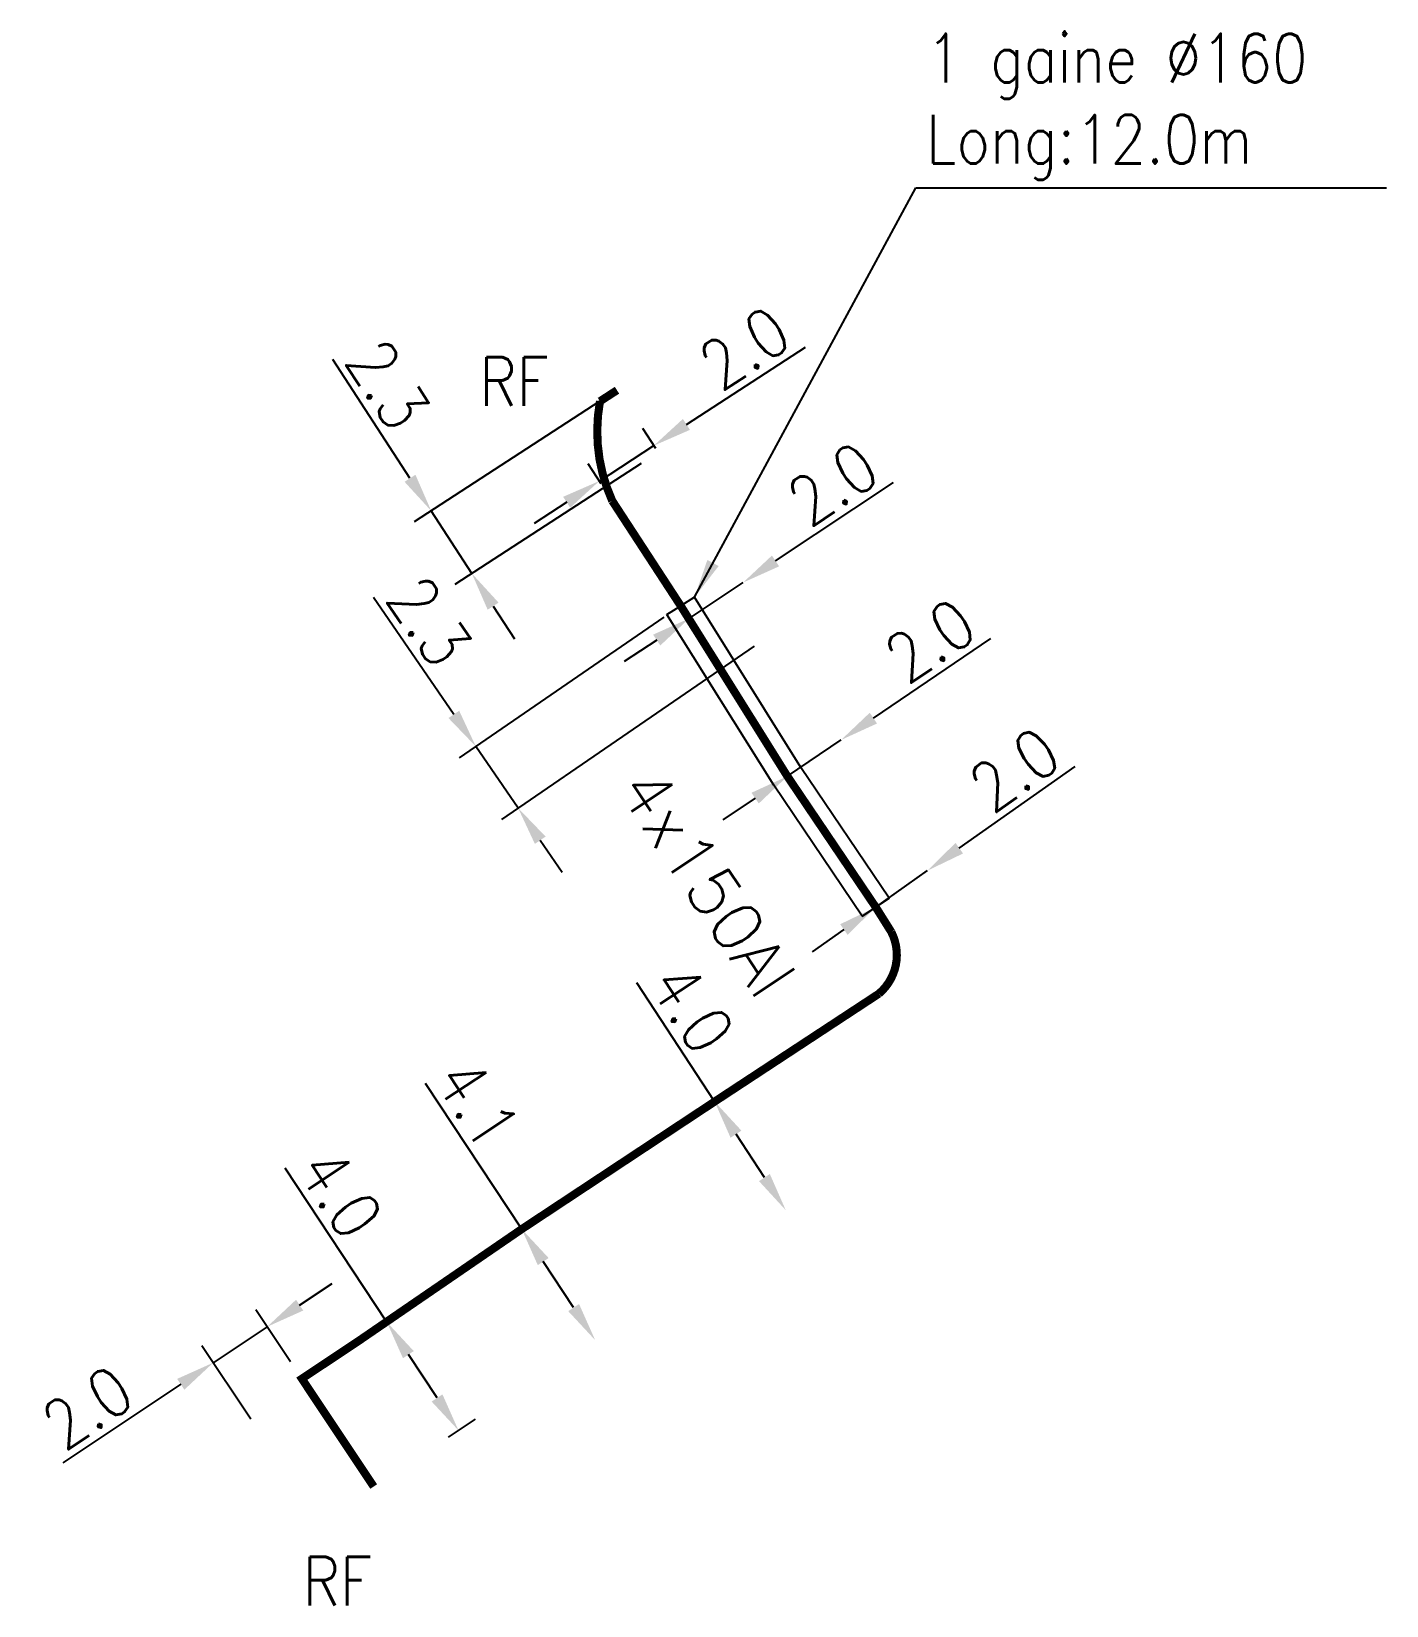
# Model space of a CAD drawing. Header units: millimetres. Extents: x 80000 to 81010, y 144000 to 145002.
# Drawn here: x 80490.93 to 80532.68, y 144057.05 to 144105.55 of the extents above; entities that cross this region are included whole.
import ezdxf
from ezdxf.enums import TextEntityAlignment as Align

# ---------------------------------------------------------------- set-up
doc = ezdxf.new("R2010")
doc.units = ezdxf.units.MM
doc.header["$PDMODE"] = 34
doc.linetypes.add('B_ST_AL', pattern=[2000, 1000, 1000])
doc.layers.get('Defpoints').update_dxf_attribs({"linetype": 'CONTINUOUS'})
doc.layers.add('B_100', color=3, linetype='CONTINUOUS')
doc.layers.add('B_400', color=7, linetype='CONTINUOUS')
doc.styles.get("Standard").update_dxf_attribs({"font": 'romans.shx', "width": 0.85})
doc.dimstyles.get("Standard").update_dxf_attribs({"dimtxt": 1.5, "dimasz": 1.2, "dimexe": 0.625, "dimexo": 0.625, "dimgap": 0.25, "dimtad": 1, "dimdec": 1, "dimzin": 0, "dimdsep": 46, "dimtxsty": 'Standard', "dimcen": -0.5, "dimadec": 0, "dimazin": 0, "dimtfac": 1, "dimtdec": 1, "dimtmove": 0, "dimatfit": 3, "dimfxl": 0, "dimtolj": 1, "dimtzin": 0, "dimarcsym": 0})

# ---------------------------------------------------------------- blocks, each defined once
blk = doc.blocks.new('*D1358')
at = {"layer": 'B_100', "color": 0, "linetype": 'Continuous', "lineweight": -2, "transparency": 16777216}
for p, q in [((80511.108, 144093.444), (80514.774, 144095.826)), ((80510.161, 144092.7), (80509.762, 144093.314)), ((80508.425, 144091.701), (80510.102, 144092.79)), ((80508.484, 144091.61), (80508.085, 144092.225)), ((80507.419, 144091.047), (80506.413, 144090.393))]:
    blk.add_line(p, q, dxfattribs=at)
at = {"layer": 'B_100', "color": 0, "linetype": 'Continuous', "transparency": 16777216}
for points in [[(80510.999, 144093.612), (80511.217, 144093.277), (80510.102, 144092.79)], [(80507.31, 144091.214), (80507.528, 144090.879), (80508.425, 144091.701)]]:
    blk.add_solid(points, dxfattribs=at)
at = {"layer": 'Defpoints', "color": 0, "linetype": 'Continuous', "transparency": 16777216}
for p in [(80510.102, 144092.79), (80510.502, 144092.176), (80508.825, 144091.086)]:
    blk.add_point(p, dxfattribs=at)
at = {"layer": 'B_100', "color": 0, "linetype": 'Continuous', "transparency": 16777216, "insert": (80512.899, 144095.801), "char_height": 1.5, "attachment_point": 5, "rotation": 33.0177}
blk.add_mtext('\\A1;2.0', dxfattribs=at)
blk = doc.blocks.new('*D1359')
at = {"layer": 'B_100', "color": 0, "linetype": 'Continuous', "lineweight": -2, "transparency": 16777216}
for p, q in [((80502.591, 144091.785), (80500.209, 144095.45)), ((80508.445, 144094.158), (80502.721, 144090.438)), ((80509.714, 144092.24), (80503.974, 144088.51)), ((80504.498, 144088.85), (80503.245, 144090.779)), ((80505.152, 144087.844), (80505.806, 144086.838))]:
    blk.add_line(p, q, dxfattribs=at)
at = {"layer": 'B_100', "color": 0, "linetype": 'Continuous', "transparency": 16777216}
for points in [[(80502.759, 144091.894), (80502.424, 144091.676), (80503.245, 144090.779)], [(80505.32, 144087.953), (80504.984, 144087.735), (80504.498, 144088.85)]]:
    blk.add_solid(points, dxfattribs=at)
at = {"layer": 'Defpoints', "color": 0, "linetype": 'Continuous', "transparency": 16777216}
for p in [(80508.969, 144094.498), (80510.239, 144092.58), (80504.498, 144088.85)]:
    blk.add_point(p, dxfattribs=at)
at = {"layer": 'B_100', "color": 0, "linetype": 'Continuous', "transparency": 16777216, "insert": (80501.912, 144094.666), "char_height": 1.5, "attachment_point": 5, "rotation": 303.0177}
blk.add_mtext('\\A1;2.3', dxfattribs=at)
blk = doc.blocks.new('*D1360')
at = {"layer": 'B_100', "color": 0, "linetype": 'Continuous', "lineweight": -2, "transparency": 16777216}
for p, q in [((80499.191, 144066.304), (80500.19, 144066.969)), ((80498.913, 144064.558), (80497.846, 144066.159)), ((80498.193, 144065.639), (80496.528, 144064.53)), ((80497.687, 144062.79), (80496.181, 144065.05)), ((80495.529, 144063.865), (80491.891, 144061.442))]:
    blk.add_line(p, q, dxfattribs=at)
at = {"layer": 'B_100', "color": 0, "linetype": 'Continuous', "transparency": 16777216}
for points in [[(80499.08, 144066.47), (80499.302, 144066.138), (80498.193, 144065.639)], [(80495.418, 144064.032), (80495.64, 144063.699), (80496.528, 144064.53)]]:
    blk.add_solid(points, dxfattribs=at)
at = {"layer": 'Defpoints', "color": 0, "linetype": 'Continuous', "transparency": 16777216}
for p in [(80496.528, 144064.53), (80499.259, 144064.037), (80498.033, 144062.27)]:
    blk.add_point(p, dxfattribs=at)
at = {"layer": 'B_100', "color": 0, "linetype": 'Continuous', "transparency": 16777216, "insert": (80492.656, 144063.153), "char_height": 1.5, "attachment_point": 5, "rotation": 33.6625}
blk.add_mtext('\\A1;2.0', dxfattribs=at)
blk = doc.blocks.new('*D1361')
at = {"layer": 'B_100', "color": 0, "linetype": 'Continuous', "lineweight": -2, "transparency": 16777216}
for p, q in [((80501.88, 144065.779), (80498.743, 144070.52)), ((80501.567, 144065.572), (80502.401, 144066.124)), ((80503.424, 144063.444), (80502.542, 144064.778)), ((80503.774, 144062.236), (80504.608, 144062.788))]:
    blk.add_line(p, q, dxfattribs=at)
at = {"layer": 'B_100', "color": 0, "linetype": 'Continuous', "transparency": 16777216}
for points in [[(80502.708, 144064.888), (80502.375, 144064.668), (80501.88, 144065.779)], [(80503.591, 144063.554), (80503.258, 144063.333), (80504.086, 144062.443)]]:
    blk.add_solid(points, dxfattribs=at)
at = {"layer": 'Defpoints', "color": 0, "linetype": 'Continuous', "transparency": 16777216}
for p in [(80501.046, 144065.227), (80504.086, 144062.443), (80503.252, 144061.891)]:
    blk.add_point(p, dxfattribs=at)
at = {"layer": 'B_100', "color": 0, "linetype": 'Continuous', "transparency": 16777216, "insert": (80500.452, 144069.749), "char_height": 1.5, "attachment_point": 5, "rotation": 303.4854}
blk.add_mtext('\\A1;4.0', dxfattribs=at)
blk = doc.blocks.new('*D1362')
at = {"layer": 'B_100', "color": 0, "linetype": 'Continuous', "lineweight": -2, "transparency": 16777216}
for p, q in [((80506.034, 144068.647), (80503.067, 144073.133)), ((80507.634, 144066.228), (80506.696, 144067.646))]:
    blk.add_line(p, q, dxfattribs=at)
at = {"layer": 'B_100', "color": 0, "linetype": 'Continuous', "transparency": 16777216}
for points in [[(80506.863, 144067.756), (80506.529, 144067.536), (80506.034, 144068.647)], [(80507.801, 144066.339), (80507.467, 144066.118), (80508.296, 144065.227)]]:
    blk.add_solid(points, dxfattribs=at)
at = {"layer": 'Defpoints', "color": 0, "linetype": 'Continuous', "transparency": 16777216}
for p in [(80506.034, 144068.647), (80508.296, 144065.227), (80508.296, 144065.227)]:
    blk.add_point(p, dxfattribs=at)
at = {"layer": 'B_100', "color": 0, "linetype": 'Continuous', "transparency": 16777216, "insert": (80504.675, 144072.514), "char_height": 1.5, "attachment_point": 5, "rotation": 303.4854}
blk.add_mtext('\\A1;4.1', dxfattribs=at)
blk = doc.blocks.new('*D1363')
at = {"layer": 'B_100', "color": 0, "linetype": 'Continuous', "lineweight": -2, "transparency": 16777216}
for p, q in [((80511.978, 144072.577), (80509.584, 144076.234)), ((80513.512, 144070.234), (80512.636, 144071.573))]:
    blk.add_line(p, q, dxfattribs=at)
at = {"layer": 'B_100', "color": 0, "linetype": 'Continuous', "transparency": 16777216}
for points in [[(80512.803, 144071.682), (80512.468, 144071.463), (80511.978, 144072.577)], [(80513.679, 144070.344), (80513.345, 144070.125), (80514.169, 144069.23)]]:
    blk.add_solid(points, dxfattribs=at)
at = {"layer": 'Defpoints', "color": 0, "linetype": 'Continuous', "transparency": 16777216}
for p in [(80511.978, 144072.577), (80514.169, 144069.23), (80514.169, 144069.23)]:
    blk.add_point(p, dxfattribs=at)
at = {"layer": 'B_100', "color": 0, "linetype": 'Continuous', "transparency": 16777216, "insert": (80511.289, 144075.455), "char_height": 1.5, "attachment_point": 5, "rotation": 303.2107}
blk.add_mtext('\\A1;4.0', dxfattribs=at)
blk = doc.blocks.new('*D1364')
at = {"layer": 'B_400', "color": 0, "linetype": 'Continuous', "lineweight": -2, "transparency": 16777216}
for p, q in [((80513.854, 144089.237), (80517.493, 144091.66)), ((80511.192, 144087.465), (80512.855, 144088.572)), ((80511.279, 144087.334), (80511.538, 144086.945)), ((80510.193, 144086.8), (80509.194, 144086.135))]:
    blk.add_line(p, q, dxfattribs=at)
at = {"layer": 'B_400', "color": 0, "linetype": 'Continuous', "transparency": 16777216}
for points in [[(80513.743, 144089.404), (80513.965, 144089.071), (80512.855, 144088.572)], [(80510.082, 144086.966), (80510.304, 144086.633), (80511.192, 144087.465)]]:
    blk.add_solid(points, dxfattribs=at)
at = {"layer": 'Defpoints', "color": 0, "linetype": 'Continuous', "transparency": 16777216}
for p in [(80512.855, 144088.572), (80512.855, 144088.572), (80510.933, 144087.854)]:
    blk.add_point(p, dxfattribs=at)
at = {"layer": 'B_400', "color": 0, "linetype": 'Continuous', "transparency": 16777216, "insert": (80515.619, 144091.613), "char_height": 1.5, "attachment_point": 5, "rotation": 33.6516}
blk.add_mtext('\\A1;2.0', dxfattribs=at)
blk = doc.blocks.new('*D1365')
at = {"layer": 'B_400', "color": 0, "linetype": 'Continuous', "lineweight": -2, "transparency": 16777216}
for p, q in [((80503.941, 144084.509), (80501.467, 144088.112)), ((80510.417, 144087.5), (80504.105, 144083.166)), ((80513.199, 144086.615), (80505.41, 144081.266)), ((80505.925, 144081.62), (80504.621, 144083.52)), ((80506.604, 144080.631), (80507.283, 144079.642))]:
    blk.add_line(p, q, dxfattribs=at)
at = {"layer": 'B_400', "color": 0, "linetype": 'Continuous', "transparency": 16777216}
for points in [[(80504.106, 144084.622), (80503.776, 144084.396), (80504.621, 144083.52)], [(80506.769, 144080.744), (80506.439, 144080.518), (80505.925, 144081.62)]]:
    blk.add_solid(points, dxfattribs=at)
at = {"layer": 'Defpoints', "color": 0, "linetype": 'Continuous', "transparency": 16777216}
for p in [(80510.933, 144087.854), (80513.714, 144086.969), (80505.925, 144081.62)]:
    blk.add_point(p, dxfattribs=at)
at = {"layer": 'B_400', "color": 0, "linetype": 'Continuous', "transparency": 16777216, "insert": (80503.189, 144087.371), "char_height": 1.5, "attachment_point": 5, "rotation": 304.4759}
blk.add_mtext('\\A1;2.3', dxfattribs=at)
blk = doc.blocks.new('*D1366')
at = {"layer": 'B_400', "color": 0, "linetype": 'Continuous', "lineweight": -2, "transparency": 16777216}
for p, q in [((80516.869, 144084.394), (80520.49, 144086.843)), ((80514.219, 144082.601), (80515.875, 144083.722)), ((80513.225, 144081.929), (80512.231, 144081.256))]:
    blk.add_line(p, q, dxfattribs=at)
at = {"layer": 'B_400', "color": 0, "linetype": 'Continuous', "transparency": 16777216}
for points in [[(80516.757, 144084.56), (80516.981, 144084.228), (80515.875, 144083.722)], [(80513.113, 144082.094), (80513.337, 144081.763), (80514.219, 144082.601)]]:
    blk.add_solid(points, dxfattribs=at)
at = {"layer": 'Defpoints', "color": 0, "linetype": 'Continuous', "transparency": 16777216}
for p in [(80515.875, 144083.722), (80515.875, 144083.722), (80514.219, 144082.601)]:
    blk.add_point(p, dxfattribs=at)
at = {"layer": 'B_400', "color": 0, "linetype": 'Continuous', "transparency": 16777216, "insert": (80518.616, 144086.783), "char_height": 1.5, "attachment_point": 5, "rotation": 34.0779}
blk.add_mtext('\\A1;2.0', dxfattribs=at)
blk = doc.blocks.new('*D1367')
at = {"layer": 'B_400', "color": 0, "linetype": 'Continuous', "lineweight": -2, "transparency": 16777216}
for p, q in [((80519.516, 144080.386), (80523.088, 144082.905)), ((80516.941, 144078.57), (80518.535, 144079.694)), ((80515.961, 144077.879), (80514.98, 144077.187))]:
    blk.add_line(p, q, dxfattribs=at)
at = {"layer": 'B_400', "color": 0, "linetype": 'Continuous', "transparency": 16777216}
for points in [[(80519.4, 144080.549), (80519.631, 144080.222), (80518.535, 144079.694)], [(80515.846, 144078.042), (80516.076, 144077.715), (80516.941, 144078.57)]]:
    blk.add_solid(points, dxfattribs=at)
at = {"layer": 'Defpoints', "color": 0, "linetype": 'Continuous', "transparency": 16777216}
for p in [(80518.535, 144079.694), (80518.535, 144079.694), (80516.941, 144078.57)]:
    blk.add_point(p, dxfattribs=at)
at = {"layer": 'B_400', "color": 0, "linetype": 'Continuous', "transparency": 16777216, "insert": (80521.216, 144082.808), "char_height": 1.5, "attachment_point": 5, "rotation": 35.1936}
blk.add_mtext('\\A1;2.0', dxfattribs=at)

msp = doc.modelspace()

# ---------------------------------------------------------------- linework, layer by layer
at = {"layer": 'B_100', "linetype": 'B_ST_AL', "const_width": 0.25, "flags": 128}
msp.add_lwpolyline([(80501.473, 144060.714), (80499.259, 144064.037), (80499.259, 144064.037), (80501.046, 144065.227), (80506.034, 144068.647), (80511.978, 144072.577), (80517.039, 144075.902, 0.347855), (80517.42, 144077.807), (80516.941, 144078.57), (80514.219, 144082.601), (80510.933, 144087.854), (80508.825, 144091.086, -0.153499), (80508.445, 144094.158), (80508.969, 144094.498)], format="xyb", dxfattribs=at)
at = {"layer": 'B_400', "color": 7, "linetype": 'CONTINUOUS'}
for p, q in [((80511.357, 144088.119), (80510.933, 144087.854)), ((80514.638, 144082.874), (80511.357, 144088.119)), ((80510.509, 144087.589), (80510.933, 144087.854)), ((80513.8, 144082.328), (80510.509, 144087.589)), ((80517.356, 144078.85), (80514.638, 144082.874)), ((80516.527, 144078.29), (80513.8, 144082.328)), ((80516.527, 144078.29), (80516.941, 144078.57)), ((80517.356, 144078.85), (80516.941, 144078.57))]:
    msp.add_line(p, q, dxfattribs=at)

# ---------------------------------------------------------------- texts
at = {"layer": 'B_100', "linetype": 'Continuous', "width": 0.85}
for p in [(80504.733, 144094.017), (80499.29, 144057.047)]:
    msp.add_text('RF', height=1.5, dxfattribs=at).set_placement(p)
at = {"layer": 'B_100', "linetype": 'Continuous'}
msp.add_text('4x150Al', height=1.5, rotation=303.537, dxfattribs=at).set_placement((80511.762, 144079.331), align=Align.MIDDLE)
at = {"layer": 'B_400', "linetype": 'Continuous', "insert": (80518.497, 144100.982), "char_height": 1.5, "attachment_point": 7}
msp.add_mtext('1 gaine %%C160\\PLong:12.0m', dxfattribs=at)

# ---------------------------------------------------------------- dimensions: what is measured, and where the dimension line sits
at = {"layer": 'B_100', "linetype": 'Continuous'}
for base, p1, p2, angle, picture, middle in [((80510.102, 144092.79), (80508.825, 144091.086), (80510.502, 144092.176), 213.0177, '*D1358', (80513.444, 144094.962)), ((80504.498, 144088.85), (80508.969, 144094.498), (80510.239, 144092.58), 123.0177, '*D1359', (80501.073, 144094.121)), ((80514.169, 144069.23), (80511.978, 144072.577), (80514.169, 144069.23), 123.2107, '*D1363', (80510.453, 144074.908)), ((80508.296, 144065.227), (80506.034, 144068.647), (80508.296, 144065.227), 123.4854, '*D1362', (80503.841, 144071.962)), ((80504.086, 144062.443), (80501.046, 144065.227), (80503.252, 144061.891), 123.4854, '*D1361', (80499.618, 144069.198)), ((80496.528, 144064.53), (80499.259, 144064.037), (80498.033, 144062.27), 33.6625, '*D1360', (80493.211, 144062.321))]:
    dim = msp.add_linear_dim(base=base, p1=p1, p2=p2, angle=angle, dimstyle='Standard', override={"dimfxl": 1.25}, dxfattribs=at)
    dim.commit()
    dim.dimension.update_dxf_attribs({"geometry": picture, "text_midpoint": middle, "dimtype": 160})
at = {"layer": 'B_400', "linetype": 'Continuous'}
for base, p1, p2, angle, picture, middle in [((80512.855, 144088.572), (80510.933, 144087.854), (80512.855, 144088.572), 213.6516, '*D1364', (80516.173, 144090.781)), ((80505.925, 144081.62), (80510.933, 144087.854), (80513.714, 144086.969), 124.4759, '*D1365', (80502.364, 144086.805)), ((80515.875, 144083.722), (80514.219, 144082.601), (80515.875, 144083.722), 214.0779, '*D1366', (80519.177, 144085.955)), ((80518.535, 144079.694), (80516.941, 144078.57), (80518.535, 144079.694), 215.1936, '*D1367', (80521.792, 144081.991))]:
    dim = msp.add_linear_dim(base=base, p1=p1, p2=p2, angle=angle, dimstyle='Standard', override={"dimfxl": 1.25}, dxfattribs=at)
    dim.commit()
    dim.dimension.update_dxf_attribs({"geometry": picture, "text_midpoint": middle, "dimtype": 160})

# ---------------------------------------------------------------- leaders
at = {"layer": 'B_400', "linetype": 'Continuous', "annotation_type": 0, "has_hookline": 1, "hookline_direction": 0, "text_width": 13.054}
msp.add_leader([(80511.357, 144088.119), (80518.176, 144100.732), (80519.376, 144100.732)], dimstyle='Standard', override={"dimfxl": 1.25}, dxfattribs=at)

doc.saveas('drawing.dxf')
